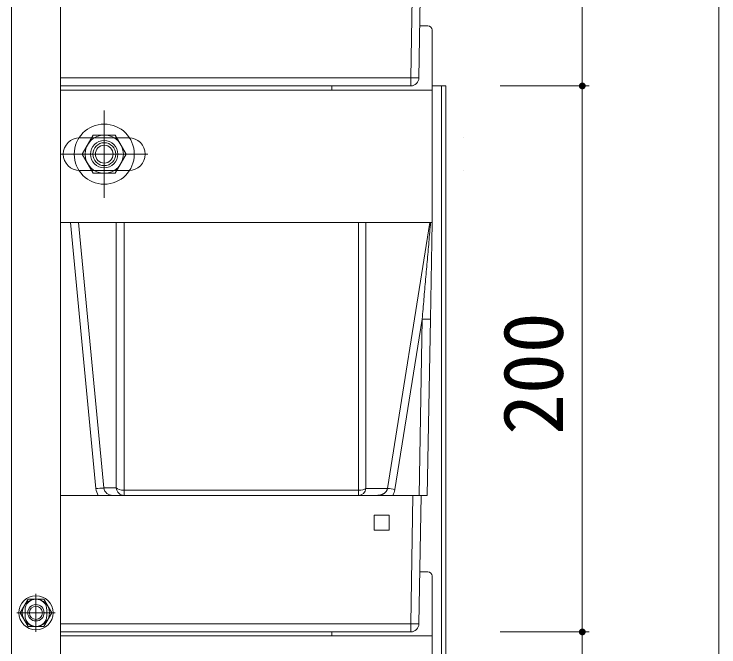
# Model space of a CAD drawing. Units: millimetres on the paper, scale 1:10. Extents: x -5513 to 202, y -3089 to 145.
# Drawn here: x -13.8 to 12, y 45.95 to 69.13 of the extents above; entities that cross this region are included whole.
import ezdxf
from ezdxf.enums import TextEntityAlignment as Align

# ---------------------------------------------------------------- set-up
doc = ezdxf.new("R2010")
doc.units = ezdxf.units.MM
doc.linetypes.add('DOTTED', pattern=[1.75, 0.25, -1.5])
for name, color, linetype, lineweight in [('0-1_0', 7, 'Continuous', 13), ('0-6_UM_PROD_BODY_0', 253, 'Continuous', 13), ('0-7_新しいレイヤ 1', 4, 'Continuous', 13)]:
    doc.layers.add(name, color=color, linetype=linetype, lineweight=lineweight)
doc.styles.add('ＭＳ ゴシック', font='')
doc.styles.get('ＭＳ ゴシック').set_extended_font_data('MS Gothic')

msp = doc.modelspace()

# ---------------------------------------------------------------- linework, layer by layer
at = {"layer": '0-1_0'}
for p, q in [((7, 66.5), (7, 84.5)), ((12, 1.5), (12, 84.5)), ((3.998, 66.5), (7.25, 66.5)), ((4, 66.5), (7.25, 66.5)), ((7, 46.5), (7, 66.5)), ((3.998, 46.5), (7.25, 46.5)), ((4, 46.5), (7.25, 46.5)), ((7, 26.5), (7, 46.5))]:
    msp.add_line(p, q, dxfattribs=at)
at = {"layer": '0-1_0', "color": 4}
for p, q in [((-12.1, 66.5), (-2.175, 66.5)), ((-12.1, 66.35), (1.5, 66.35)), ((-11.4, 64.6), (-9.6, 64.6)), ((-11.4, 63.4), (-9.6, 63.4)), ((-12.1, 48.35), (-12.1, 46.35)), ((-13.4, 47.3), (-13.4, 47.1)), ((-12.6, 47.3), (-12.6, 47.1)), ((-12.1, 46.5), (-2.175, 46.5)), ((-3, 46.5), (-3, 46.501)), ((-12.1, 46.35), (1.5, 46.35))]:
    msp.add_line(p, q, dxfattribs=at)
at = {"layer": '0-1_0', "color": 8}
for p, q in [((-10.5, 62.4), (-10.5, 65.6)), ((-8.9, 64), (-12.1, 64)), ((-13, 46.5), (-13, 47.9)), ((-12.3, 47.2), (-13.7, 47.2))]:
    msp.add_line(p, q, dxfattribs=at)
at = {"layer": '0-1_0', "color": 4}
for points in [[(-13.9, 4.35), (-12.1, 4.35), (-12.1, 84.5), (-13.9, 84.5)], [(2, 1.5), (1.85, 1.5), (1.85, 66.5), (2, 66.5)]]:
    msp.add_lwpolyline(points, close=True, dxfattribs=at)
for points in [[(-12.1, 61.5), (1.5, 61.5), (1.5, 66.5)], [(1.5, 66.5), (2, 66.5), (2, 1.5)], [(-12.1, 41.5), (1.5, 41.5), (1.5, 46.5)]]:
    msp.add_lwpolyline(points, dxfattribs=at)
at = {"layer": '0-1_0', "color": 8}
for points in [[(-9.692, 64), (-10.096, 64.7), (-10.904, 64.7), (-11.308, 64), (-10.904, 63.3), (-10.096, 63.3)], [(-13.289, 47.7), (-13.577, 47.2), (-13.289, 46.7), (-12.711, 46.7), (-12.423, 47.2), (-12.711, 47.7)]]:
    msp.add_lwpolyline(points, close=True, dxfattribs=at)
for centre, radius in [((-10.5, 64), 1.1), ((-10.5, 64), 0.7), ((-10.5, 64), 0.5), ((-10.5, 64), 0.419), ((-10.5, 64), 0.325), ((-13, 47.2), 0.625), ((-13, 47.2), 0.5), ((-13, 47.2), 0.3), ((-13, 47.2), 0.24)]:
    msp.add_circle(centre, radius, dxfattribs=at)
at = {"layer": '0-1_0', "color": 4}
for centre, start, end in [((-13, 47.3), 0, 180), ((-13, 47.1), 180, 0)]:
    msp.add_arc(centre, 0.4, start, end, dxfattribs=at)
at = {"layer": '0-1_0'}
for points in [[(7.113, 66.554), (6.897, 66.571), (6.887, 66.553)], [(7.113, 66.554), (6.897, 66.571), (6.887, 66.553)], [(7.102, 66.572), (6.909, 66.586), (6.897, 66.571)], [(7.102, 66.572), (6.909, 66.586), (6.897, 66.571)], [(7.102, 66.572), (6.897, 66.571), (7.113, 66.554)], [(7.102, 66.572), (6.897, 66.571), (7.113, 66.554)], [(7.089, 66.588), (6.923, 66.599), (6.909, 66.586)], [(7.089, 66.588), (6.923, 66.599), (6.909, 66.586)], [(7.089, 66.588), (6.909, 66.586), (7.102, 66.572)], [(7.089, 66.588), (6.909, 66.586), (7.102, 66.572)], [(7.072, 66.602), (6.938, 66.608), (6.923, 66.599)], [(7.072, 66.602), (6.938, 66.608), (6.923, 66.599)], [(7.072, 66.602), (6.923, 66.599), (7.089, 66.588)], [(7.072, 66.602), (6.923, 66.599), (7.089, 66.588)], [(7.053, 66.613), (6.953, 66.616), (6.938, 66.608)], [(7.053, 66.613), (6.953, 66.616), (6.938, 66.608)], [(7.053, 66.613), (6.938, 66.608), (7.072, 66.602)], [(7.053, 66.613), (6.938, 66.608), (7.072, 66.602)], [(7.032, 66.621), (6.971, 66.622), (6.953, 66.616)], [(7.032, 66.621), (6.971, 66.622), (6.953, 66.616)], [(7.032, 66.621), (6.953, 66.616), (7.053, 66.613)], [(7.032, 66.621), (6.953, 66.616), (7.053, 66.613)], [(7.011, 66.625), (6.971, 66.622), (7.032, 66.621)], [(7.011, 66.625), (6.99, 66.625), (6.971, 66.622)], [(7.011, 66.625), (6.971, 66.622), (7.032, 66.621)], [(7.011, 66.625), (6.99, 66.625), (6.971, 66.622)], [(7.124, 66.517), (6.879, 66.533), (6.875, 66.511)], [(7.124, 66.517), (6.879, 66.533), (6.875, 66.511)], [(7.124, 66.517), (6.875, 66.511), (7.125, 66.5)], [(7.124, 66.517), (6.875, 66.511), (7.125, 66.5)], [(7.125, 66.5), (6.875, 66.511), (6.875, 66.489)], [(7.125, 66.5), (6.875, 66.511), (6.875, 66.489)], [(7.125, 66.5), (6.875, 66.489), (7.124, 66.483)], [(7.125, 66.5), (6.875, 66.489), (7.124, 66.483)], [(7.124, 66.483), (6.875, 66.489), (6.879, 66.467)], [(7.124, 66.483), (6.875, 66.489), (6.879, 66.467)], [(7.12, 66.535), (6.887, 66.553), (6.879, 66.533)], [(7.12, 66.535), (6.887, 66.553), (6.879, 66.533)], [(7.12, 66.535), (6.879, 66.533), (7.124, 66.517)], [(7.12, 66.535), (6.879, 66.533), (7.124, 66.517)], [(7.124, 66.483), (6.879, 66.467), (7.12, 66.465)], [(7.124, 66.483), (6.879, 66.467), (7.12, 66.465)], [(7.12, 66.465), (6.879, 66.467), (6.887, 66.447)], [(7.12, 66.465), (6.879, 66.467), (6.887, 66.447)], [(7.113, 66.554), (6.887, 66.553), (7.12, 66.535)], [(7.113, 66.554), (6.887, 66.553), (7.12, 66.535)], [(7.12, 66.465), (6.887, 66.447), (7.113, 66.446)], [(7.12, 66.465), (6.887, 66.447), (7.113, 66.446)], [(7.113, 66.446), (6.887, 66.447), (6.897, 66.429)], [(7.113, 66.446), (6.887, 66.447), (6.897, 66.429)], [(7.113, 66.446), (6.897, 66.429), (7.102, 66.428)], [(7.113, 66.446), (6.897, 66.429), (7.102, 66.428)], [(7.102, 66.428), (6.897, 66.429), (6.909, 66.414)], [(7.102, 66.428), (6.897, 66.429), (6.909, 66.414)], [(7.102, 66.428), (6.909, 66.414), (7.089, 66.412)], [(7.102, 66.428), (6.909, 66.414), (7.089, 66.412)], [(7.089, 66.412), (6.909, 66.414), (6.923, 66.401)], [(7.089, 66.412), (6.909, 66.414), (6.923, 66.401)], [(7.089, 66.412), (6.923, 66.401), (7.072, 66.398)], [(7.089, 66.412), (6.923, 66.401), (7.072, 66.398)], [(7.072, 66.398), (6.923, 66.401), (6.938, 66.392)], [(7.072, 66.398), (6.923, 66.401), (6.938, 66.392)], [(7.072, 66.398), (6.938, 66.392), (7.053, 66.387)], [(7.072, 66.398), (6.938, 66.392), (7.053, 66.387)], [(7.053, 66.387), (6.938, 66.392), (6.953, 66.384)], [(7.053, 66.387), (6.938, 66.392), (6.953, 66.384)], [(7.053, 66.387), (6.953, 66.384), (7.032, 66.379)], [(7.053, 66.387), (6.953, 66.384), (7.032, 66.379)], [(7.032, 66.379), (6.953, 66.384), (6.971, 66.378)], [(7.032, 66.379), (6.953, 66.384), (6.971, 66.378)], [(7.032, 66.379), (6.971, 66.378), (7.011, 66.375)], [(7.032, 66.379), (6.971, 66.378), (7.011, 66.375)], [(7.011, 66.375), (6.971, 66.378), (6.99, 66.375)], [(7.011, 66.375), (6.971, 66.378), (6.99, 66.375)], [(7.124, 46.517), (6.879, 46.533), (6.875, 46.511)], [(7.124, 46.517), (6.879, 46.533), (6.875, 46.511)], [(7.124, 46.517), (6.875, 46.511), (7.125, 46.5)], [(7.124, 46.517), (6.875, 46.511), (7.125, 46.5)], [(7.125, 46.5), (6.875, 46.511), (6.875, 46.489)], [(7.125, 46.5), (6.875, 46.511), (6.875, 46.489)], [(7.125, 46.5), (6.875, 46.489), (7.124, 46.483)], [(7.125, 46.5), (6.875, 46.489), (7.124, 46.483)], [(7.124, 46.483), (6.875, 46.489), (6.879, 46.467)], [(7.124, 46.483), (6.875, 46.489), (6.879, 46.467)], [(7.12, 46.535), (6.887, 46.553), (6.879, 46.533)], [(7.12, 46.535), (6.887, 46.553), (6.879, 46.533)], [(7.12, 46.535), (6.879, 46.533), (7.124, 46.517)], [(7.12, 46.535), (6.879, 46.533), (7.124, 46.517)], [(7.124, 46.483), (6.879, 46.467), (7.12, 46.465)], [(7.124, 46.483), (6.879, 46.467), (7.12, 46.465)], [(7.12, 46.465), (6.879, 46.467), (6.887, 46.447)], [(7.12, 46.465), (6.879, 46.467), (6.887, 46.447)], [(7.113, 46.554), (6.897, 46.571), (6.887, 46.553)], [(7.113, 46.554), (6.897, 46.571), (6.887, 46.553)], [(7.113, 46.554), (6.887, 46.553), (7.12, 46.535)], [(7.113, 46.554), (6.887, 46.553), (7.12, 46.535)], [(7.12, 46.465), (6.887, 46.447), (7.113, 46.446)], [(7.12, 46.465), (6.887, 46.447), (7.113, 46.446)], [(7.113, 46.446), (6.887, 46.447), (6.897, 46.429)], [(7.113, 46.446), (6.887, 46.447), (6.897, 46.429)], [(7.102, 46.572), (6.909, 46.586), (6.897, 46.571)], [(7.102, 46.572), (6.909, 46.586), (6.897, 46.571)], [(7.102, 46.572), (6.897, 46.571), (7.113, 46.554)], [(7.102, 46.572), (6.897, 46.571), (7.113, 46.554)], [(7.113, 46.446), (6.897, 46.429), (7.102, 46.428)], [(7.113, 46.446), (6.897, 46.429), (7.102, 46.428)], [(7.089, 46.588), (6.923, 46.599), (6.909, 46.586)], [(7.089, 46.588), (6.923, 46.599), (6.909, 46.586)], [(7.089, 46.588), (6.909, 46.586), (7.102, 46.572)], [(7.089, 46.588), (6.909, 46.586), (7.102, 46.572)], [(7.072, 46.602), (6.938, 46.608), (6.923, 46.599)], [(7.072, 46.602), (6.938, 46.608), (6.923, 46.599)], [(7.072, 46.602), (6.923, 46.599), (7.089, 46.588)], [(7.072, 46.602), (6.923, 46.599), (7.089, 46.588)], [(7.053, 46.613), (6.953, 46.616), (6.938, 46.608)], [(7.053, 46.613), (6.953, 46.616), (6.938, 46.608)], [(7.053, 46.613), (6.938, 46.608), (7.072, 46.602)], [(7.053, 46.613), (6.938, 46.608), (7.072, 46.602)], [(7.032, 46.621), (6.971, 46.622), (6.953, 46.616)], [(7.032, 46.621), (6.971, 46.622), (6.953, 46.616)], [(7.032, 46.621), (6.953, 46.616), (7.053, 46.613)], [(7.032, 46.621), (6.953, 46.616), (7.053, 46.613)], [(7.011, 46.625), (6.971, 46.622), (7.032, 46.621)], [(7.011, 46.625), (6.99, 46.625), (6.971, 46.622)], [(7.011, 46.625), (6.971, 46.622), (7.032, 46.621)], [(7.011, 46.625), (6.99, 46.625), (6.971, 46.622)], [(7.102, 46.428), (6.897, 46.429), (6.909, 46.414)], [(7.102, 46.428), (6.897, 46.429), (6.909, 46.414)], [(7.102, 46.428), (6.909, 46.414), (7.089, 46.412)], [(7.102, 46.428), (6.909, 46.414), (7.089, 46.412)], [(7.089, 46.412), (6.909, 46.414), (6.923, 46.401)], [(7.089, 46.412), (6.909, 46.414), (6.923, 46.401)], [(7.089, 46.412), (6.923, 46.401), (7.072, 46.398)], [(7.089, 46.412), (6.923, 46.401), (7.072, 46.398)], [(7.072, 46.398), (6.923, 46.401), (6.938, 46.392)], [(7.072, 46.398), (6.923, 46.401), (6.938, 46.392)], [(7.072, 46.398), (6.938, 46.392), (7.053, 46.387)], [(7.072, 46.398), (6.938, 46.392), (7.053, 46.387)], [(7.053, 46.387), (6.938, 46.392), (6.953, 46.384)], [(7.053, 46.387), (6.938, 46.392), (6.953, 46.384)], [(7.053, 46.387), (6.953, 46.384), (7.032, 46.379)], [(7.053, 46.387), (6.953, 46.384), (7.032, 46.379)], [(7.032, 46.379), (6.953, 46.384), (6.971, 46.378)], [(7.032, 46.379), (6.953, 46.384), (6.971, 46.378)], [(7.032, 46.379), (6.971, 46.378), (7.011, 46.375)], [(7.032, 46.379), (6.971, 46.378), (7.011, 46.375)], [(7.011, 46.375), (6.971, 46.378), (6.99, 46.375)], [(7.011, 46.375), (6.971, 46.378), (6.99, 46.375)]]:
    msp.add_solid(points, dxfattribs=at)
at = {"layer": '0-6_UM_PROD_BODY_0'}
for p, q in [((0.719, 66.797), (0.8, 71.502)), ((1.018, 66.797), (1.1, 71.502)), ((0.719, 66.797), (-12.1, 66.795)), ((0.719, 66.502), (0.719, 66.797)), ((0.719, 66.502), (-12.1, 66.5)), ((-12.1, 61.501), (-11.737, 61.501)), ((-11.737, 61.501), (-11.445, 61.501)), ((-11.737, 61.501), (-10.803, 51.748)), ((-10.062, 61.501), (-11.445, 61.501)), ((-11.445, 61.501), (-10.513, 51.772)), ((-10.062, 61.501), (-9.772, 61.501)), ((-10.062, 61.501), (-10.06, 51.772)), ((-9.772, 61.501), (-1.196, 61.502)), ((-9.772, 61.501), (-9.771, 51.689)), ((-1.194, 51.69), (-1.196, 61.502)), ((-1.196, 61.502), (-0.922, 61.502)), ((-0.922, 61.502), (1.422, 61.503)), ((-0.921, 51.756), (-0.922, 61.502)), ((-0.131, 51.756), (1.422, 61.503)), ((1.422, 61.503), (1.448, 61.503)), ((1.499, 61.503), (1.437, 57.959)), ((1.448, 61.503), (1.499, 61.503)), ((0.143, 51.716), (1.137, 57.959)), ((1.137, 57.959), (1.026, 51.502)), ((1.437, 57.959), (1.325, 51.502)), ((-10.513, 51.772), (-10.06, 51.772)), ((-9.771, 51.689), (-1.194, 51.69)), ((-9.771, 51.689), (-9.771, 51.501)), ((-1.194, 51.502), (-1.194, 51.69)), ((-0.921, 51.756), (-0.131, 51.756)), ((-12.1, 51.5), (-10.721, 51.501)), ((0.062, 51.502), (1.026, 51.502)), ((0.719, 46.797), (0.8, 51.502)), ((1.018, 46.797), (1.1, 51.502)), ((1.325, 51.502), (1.026, 51.502)), ((0.719, 46.797), (-12.1, 46.795)), ((0.719, 46.502), (0.719, 46.797)), ((0.719, 46.502), (-12.1, 46.5))]:
    msp.add_line(p, q, dxfattribs=at)
for points in [[(1.448, 61.503), (1.44, 61.413), (1.432, 61.323), (1.424, 61.233), (1.416, 61.143), (1.408, 61.053), (1.4, 60.962), (1.392, 60.872), (1.384, 60.781), (1.376, 60.691), (1.369, 60.6), (1.361, 60.509), (1.353, 60.419), (1.345, 60.328), (1.337, 60.237), (1.329, 60.146), (1.321, 60.055), (1.313, 59.964), (1.305, 59.873), (1.297, 59.782), (1.289, 59.691), (1.281, 59.6), (1.273, 59.509), (1.265, 59.418), (1.257, 59.327), (1.249, 59.236), (1.241, 59.145), (1.233, 59.053), (1.225, 58.962), (1.217, 58.871), (1.209, 58.78), (1.201, 58.689), (1.193, 58.598), (1.185, 58.506), (1.177, 58.415), (1.169, 58.324), (1.161, 58.233), (1.153, 58.142), (1.145, 58.05), (1.137, 57.959)], [(-0.131, 51.756), (-0.133, 51.745), (-0.136, 51.734), (-0.139, 51.723), (-0.143, 51.712), (-0.147, 51.701), (-0.152, 51.69), (-0.158, 51.68), (-0.163, 51.669), (-0.17, 51.659), (-0.177, 51.649), (-0.184, 51.64), (-0.191, 51.631), (-0.199, 51.622), (-0.208, 51.613), (-0.216, 51.604), (-0.226, 51.596), (-0.235, 51.588), (-0.245, 51.581), (-0.255, 51.574), (-0.265, 51.567), (-0.276, 51.56), (-0.287, 51.554), (-0.298, 51.548), (-0.309, 51.542), (-0.321, 51.537), (-0.332, 51.532), (-0.344, 51.528), (-0.356, 51.524), (-0.368, 51.52), (-0.381, 51.517), (-0.393, 51.513), (-0.406, 51.511), (-0.418, 51.508), (-0.431, 51.506), (-0.444, 51.505), (-0.457, 51.504), (-0.47, 51.503), (-0.483, 51.502), (-0.496, 51.502)], [(-10.19, 51.501), (-9.771, 51.501), (-1.194, 51.502), (-0.496, 51.502)]]:
    msp.add_lwpolyline(points, dxfattribs=at)
msp.add_lwpolyline([(-0.625, 50.227), (-0.075, 50.227), (-0.075, 50.777), (-0.625, 50.777)], close=True, dxfattribs=at)
for centre, radius, start, end in [((0.719, 66.802), 0.3, 270.0076, 359.0076), ((-10.152, 45.376), 6.405, 93.238, 95.8384), ((-10.22, 51.804), 0.585, 185.5019, 211.2199), ((-10.202, 51.815), 0.315, 187.9332, 272.1714), ((-1.326, 42.796), 9.04, 80.6503, 82.4039), ((-0.417, 51.806), 0.567, 327.5622, 350.8575), ((-10.432, -118.495), 169.995, 89.91827, 90.09729), ((-0.267, 436.034), 384.533, 269.96589, 270.04895), ((0.719, 46.802), 0.3, 270.0076, 359.0076)]:
    msp.add_arc(centre, radius, start, end, dxfattribs=at)
for centre, major_axis, ratio, start_param, end_param in [((0.719, 66.802), (-0.3, 0.005), 0.01745, 1.571101, 3.141593), ((1.137, 57.964), (0.3, -0.005), 0.01745, 4.712694, 6.283185), ((-9.771, 51.801), (-0.3, 0), 0.371391, 0.26302, 1.570796), ((-9.771, 51.801), (0, -0.3), 0.970143, 4.809101, 6.283185), ((-1.194, 51.802), (0, 0.3), 0.923077, 3.141593, 4.55974), ((-1.194, 51.802), (0.3, 0), 0.371391, 4.712389, 5.86136), ((0.719, 46.802), (-0.3, 0.005), 0.01745, 1.571101, 3.141593)]:
    msp.add_ellipse(centre, major_axis=major_axis, ratio=ratio, start_param=start_param, end_param=end_param, dxfattribs=at)
at = {"layer": '0-7_新しいレイヤ 1'}
for p, q in [((1.051, 68.7), (1.35, 68.7)), ((1.5, 68.55), (1.5, 66.3)), ((-11.1, 66.5), (-12.1, 66.5)), ((-2.2, 66.5), (-11.1, 66.5)), ((-11.1, 66.5), (-2.2, 66.5)), ((-2.175, 66.35), (-2.175, 66.501)), ((1.5, 61.8), (1.5, 66.5)), ((2.639, 64.6), (2.639, 64.6)), ((2.639, 63.4), (2.639, 63.4)), ((1.051, 48.7), (1.35, 48.7)), ((1.5, 48.55), (1.5, 46.3)), ((-11.1, 46.5), (-12.1, 46.5)), ((-2.2, 46.5), (-11.1, 46.5)), ((-11.1, 46.5), (-2.2, 46.5)), ((-2.175, 46.35), (-2.175, 46.501)), ((1.5, 41.8), (1.5, 46.5))]:
    msp.add_line(p, q, dxfattribs=at)
at = {"layer": '0-7_新しいレイヤ 1', "linetype": 'DOTTED'}
for p, q in [((-11.1, 66.5), (-2.145, 66.5)), ((-11.1, 46.5), (-2.145, 46.5))]:
    msp.add_line(p, q, dxfattribs=at)
at = {"layer": '0-7_新しいレイヤ 1'}
for centre, radius, start, end in [((1.35, 68.55), 0.15, 0, 90), ((-11.4, 64), 0.6, 90, 270), ((-9.6, 64), 0.6, 270, 90), ((1.35, 48.55), 0.15, 0, 90)]:
    msp.add_arc(centre, radius, start, end, dxfattribs=at)

# ---------------------------------------------------------------- texts
at = {"layer": '0-1_0', "style": 'ＭＳ ゴシック'}
msp.add_text('200', height=2.199, rotation=90, dxfattribs=at).set_placement((6.95, 53.717), align=Align.BOTTOM_LEFT)

doc.saveas('drawing.dxf')
